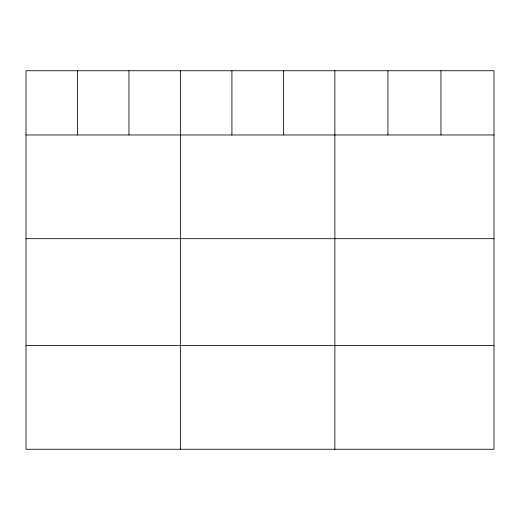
<?xml version="1.0" encoding="UTF-8"?>
<svg xmlns="http://www.w3.org/2000/svg" width="520" height="520" viewBox="0 0 520 520"><rect width="100%" height="100%" fill="white"/><g stroke="black" fill="none" stroke-linecap="round" stroke-linejoin="round"><path stroke-width="0.78" d="M494 134.972L494 449.248L26 449.248L26 70.752L494 70.752L494 134.972L26 134.972M26 238.686L494 238.686M26 345.54L494 345.54M440.96 70.752L440.96 134.972M387.92 70.752L387.92 134.972M334.88 70.752L334.88 449.248M283.4 70.752L283.4 134.972M231.92 70.752L231.92 134.972M180.44 70.752L180.44 449.248M128.96 70.752L128.96 134.972M77.48 70.752L77.48 134.972"/></g></svg>
